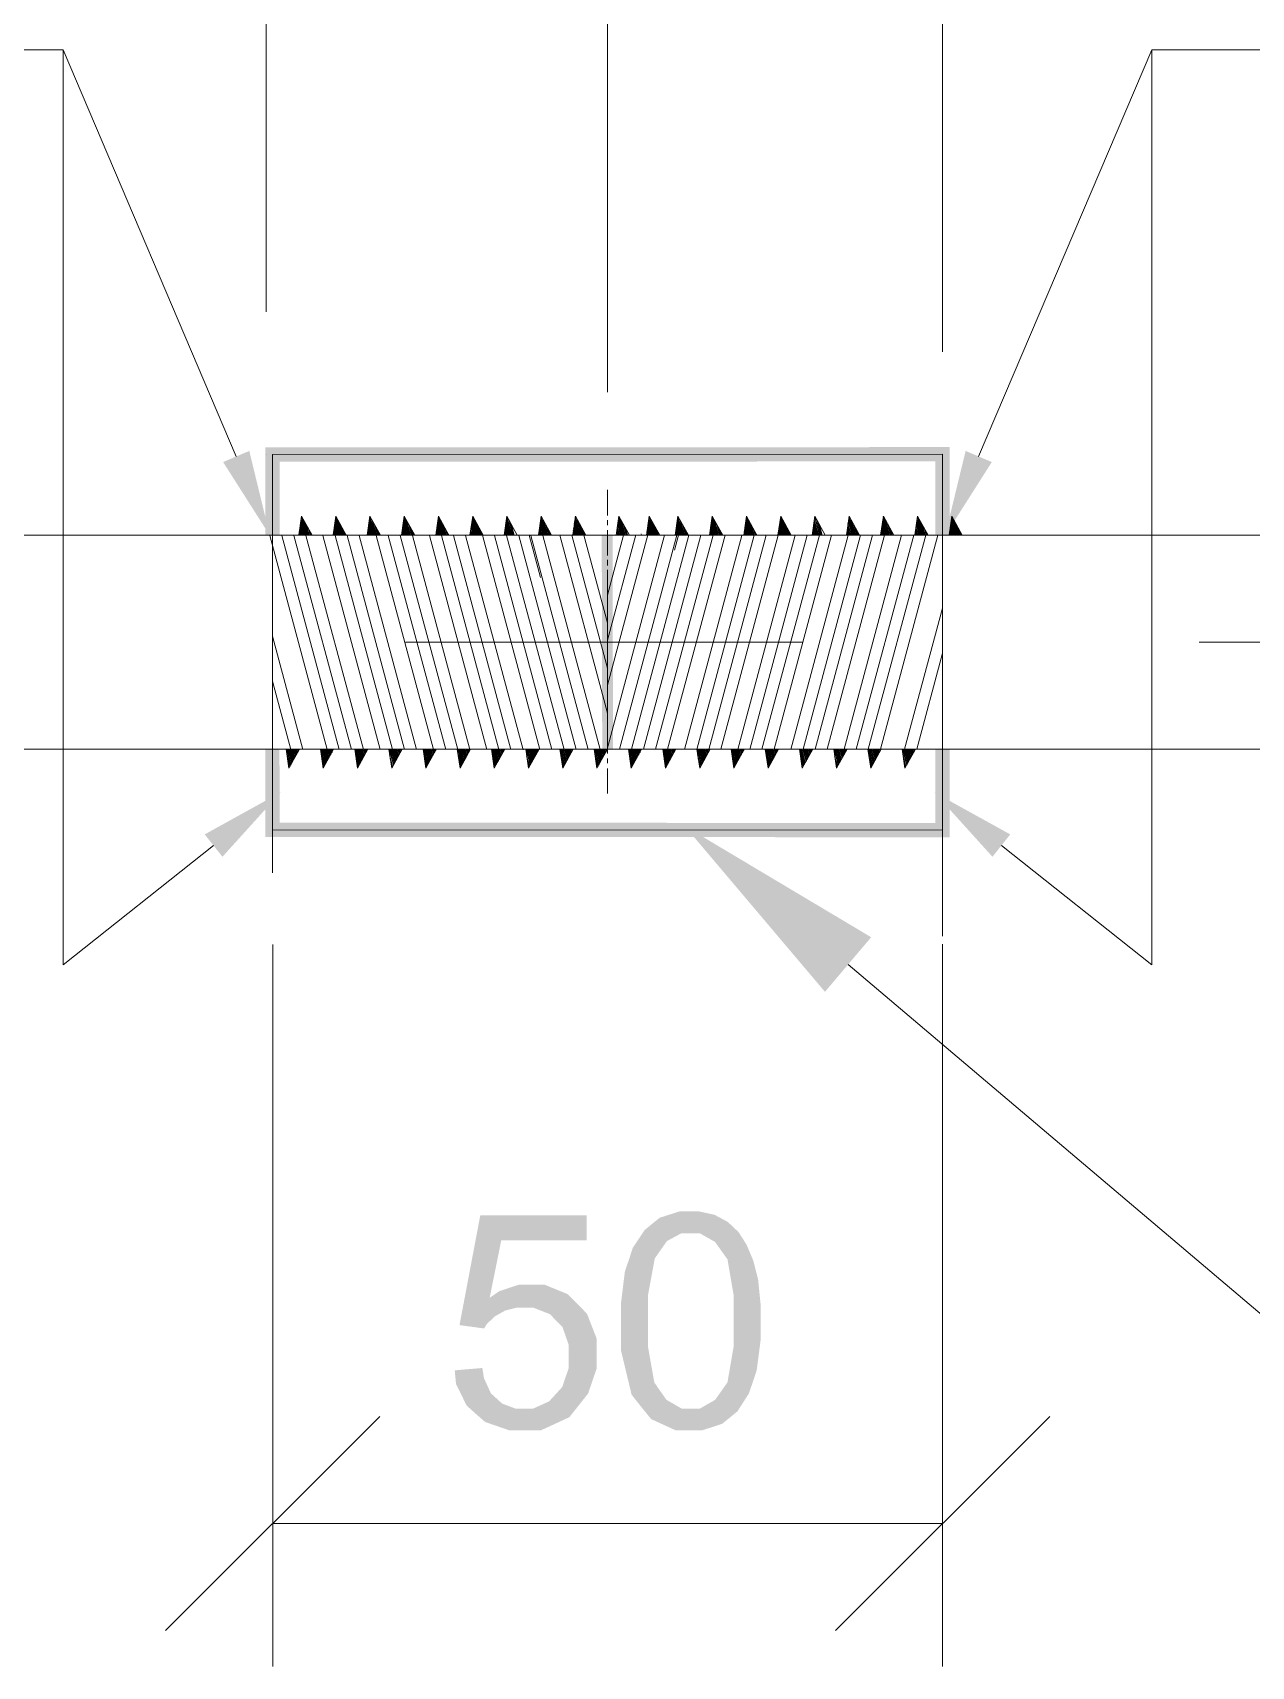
# Model space of a CAD drawing. Header units: millimetres. Extents: x 2 to 579, y 1 to 405.
# Drawn here: x 189.61 to 197.29, y 97.12 to 107.42 of the extents above; entities that cross this region are included whole.
import ezdxf

# ---------------------------------------------------------------- set-up
doc = ezdxf.new("R2010")
doc.units = ezdxf.units.MM
doc.linetypes.add('XKITLINE00', pattern=[0])
doc.layers.add('LinkedObject', color=7, linetype='Continuous', lineweight=0)

# ---------------------------------------------------------------- blocks, each defined once
blk = doc.blocks.new('*A4')
at = {"layer": 'LinkedObject'}
for color, points in [(4, [(195.39, 104.805), (191.171, 104.713), (191.081, 104.803)]), (4, [(191.081, 104.803), (191.171, 104.251), (191.081, 104.251)]), (4, [(191.171, 104.713), (191.171, 104.251), (191.081, 104.803)]), (4, [(195.3, 104.715), (191.171, 104.713), (195.39, 104.805)]), (4, [(195.39, 104.251), (195.3, 104.715), (195.39, 104.805)]), (6, [(190.814, 104.711), (190.979, 104.781), (191.108, 104.249)]), (4, [(195.3, 104.251), (195.3, 104.715), (195.39, 104.251)]), (6, [(195.491, 104.781), (195.656, 104.711), (195.362, 104.249)]), (4, [(193.267, 104.251), (193.27, 102.901), (193.199, 104.25)]), (4, [(193.199, 104.25), (193.27, 102.901), (193.202, 102.901)]), (4, [(191.079, 102.901), (191.17, 102.439), (191.081, 102.349)]), (4, [(191.169, 102.901), (191.17, 102.439), (191.079, 102.901)]), (4, [(195.39, 102.347), (195.3, 102.901), (195.39, 102.901)]), (4, [(195.3, 102.437), (195.3, 102.901), (195.39, 102.347)]), (6, [(190.81, 102.224), (190.698, 102.365), (191.177, 102.63)]), (6, [(195.772, 102.365), (195.66, 102.224), (195.293, 102.63)]), (4, [(191.17, 102.439), (195.3, 102.437), (191.081, 102.349)]), (4, [(191.081, 102.349), (195.3, 102.437), (195.39, 102.347)]), (1, [(194.896, 101.717), (194.605, 101.373), (193.721, 102.418)]), (7, [(192.566, 99.807), (192.303, 99.273), (192.434, 99.965)]), (7, [(193.103, 99.807), (192.434, 99.965), (193.103, 99.965)]), (7, [(192.566, 99.807), (192.434, 99.965), (193.103, 99.807)]), (7, [(193.565, 99.95), (193.701, 99.852), (193.516, 99.911)]), (7, [(193.687, 99.989), (193.701, 99.852), (193.565, 99.95)]), (7, [(193.76, 99.989), (193.701, 99.852), (193.687, 99.989)]), (7, [(193.701, 99.852), (193.76, 99.989), (193.758, 99.852)]), (7, [(193.76, 99.989), (193.816, 99.852), (193.758, 99.852)]), (7, [(193.91, 99.968), (193.76, 99.989), (193.814, 99.989)]), (7, [(193.951, 99.946), (193.76, 99.989), (193.91, 99.968)]), (7, [(193.913, 99.797), (193.76, 99.989), (193.951, 99.946)]), (7, [(193.816, 99.852), (193.76, 99.989), (193.913, 99.797)]), (7, [(193.468, 99.871), (193.576, 99.755), (193.394, 99.759)]), (7, [(193.61, 99.803), (193.468, 99.871), (193.516, 99.911)]), (7, [(193.576, 99.755), (193.468, 99.871), (193.61, 99.803)]), (7, [(193.516, 99.911), (193.701, 99.852), (193.61, 99.803)]), (7, [(193.951, 99.946), (193.952, 99.742), (193.913, 99.797)]), (7, [(193.992, 99.924), (193.952, 99.742), (193.951, 99.946)]), (7, [(194.059, 99.861), (193.952, 99.742), (193.992, 99.924)]), (7, [(194.086, 99.82), (193.952, 99.742), (194.059, 99.861)]), (7, [(192.493, 99.445), (192.303, 99.273), (192.566, 99.807)]), (7, [(193.394, 99.759), (193.576, 99.755), (193.37, 99.685)]), (7, [(193.37, 99.685), (193.576, 99.755), (193.533, 99.693)]), (7, [(194.086, 99.82), (193.991, 99.687), (193.952, 99.742)]), (7, [(194.112, 99.778), (193.991, 99.687), (194.086, 99.82)]), (7, [(194.154, 99.678), (193.991, 99.687), (194.112, 99.778)]), (7, [(193.533, 99.693), (193.321, 99.419), (193.37, 99.685)]), (7, [(193.491, 99.466), (193.321, 99.419), (193.533, 99.693)]), (7, [(193.37, 99.685), (193.321, 99.419), (193.345, 99.612)]), (7, [(194.169, 99.619), (194.029, 99.466), (193.991, 99.687)]), (7, [(194.169, 99.619), (193.991, 99.687), (194.154, 99.678)]), (7, [(194.184, 99.56), (194.029, 99.466), (194.169, 99.619)]), (7, [(194.2, 99.4), (194.029, 99.466), (194.184, 99.56)]), (7, [(192.303, 99.273), (192.493, 99.445), (192.591, 99.365)]), (7, [(192.681, 99.529), (192.493, 99.445), (192.554, 99.487)]), (7, [(192.663, 99.383), (192.493, 99.445), (192.681, 99.529)]), (7, [(192.591, 99.365), (192.493, 99.445), (192.663, 99.383)]), (7, [(192.663, 99.383), (192.681, 99.529), (192.703, 99.383)]), (7, [(192.703, 99.383), (192.681, 99.529), (192.768, 99.383)]), (7, [(192.748, 99.529), (192.768, 99.383), (192.681, 99.529)]), (7, [(192.985, 99.468), (192.748, 99.529), (192.836, 99.529)]), (7, [(192.873, 99.342), (192.748, 99.529), (192.985, 99.468)]), (7, [(192.768, 99.383), (192.748, 99.529), (192.873, 99.342)]), (7, [(192.873, 99.342), (192.985, 99.468), (192.912, 99.301)]), (7, [(192.912, 99.301), (192.985, 99.468), (192.952, 99.26)]), (7, [(193.045, 99.407), (192.952, 99.26), (192.985, 99.468)]), (7, [(193.321, 99.3), (193.491, 99.466), (193.491, 99.3)]), (7, [(193.321, 99.419), (193.491, 99.466), (193.321, 99.3)]), (7, [(194.2, 99.4), (194.029, 99.3), (194.029, 99.466)]), (7, [(192.559, 99.347), (192.303, 99.273), (192.591, 99.365)]), (7, [(192.527, 99.329), (192.303, 99.273), (192.559, 99.347)]), (7, [(192.476, 99.281), (192.303, 99.273), (192.527, 99.329)]), (7, [(192.952, 99.26), (193.045, 99.407), (192.991, 99.148)]), (7, [(192.991, 99.148), (193.045, 99.407), (193.167, 99.188)]), (7, [(193.167, 99.188), (193.045, 99.407), (193.106, 99.345)]), (7, [(194.2, 99.3), (194.029, 99.3), (194.2, 99.4)]), (7, [(192.303, 99.273), (192.476, 99.281), (192.458, 99.252)]), (7, [(193.491, 99.3), (193.321, 99.11), (193.321, 99.3)]), (7, [(193.491, 99.133), (193.321, 99.11), (193.491, 99.3)]), (7, [(194.2, 99.3), (194.029, 99.134), (194.029, 99.3)]), (7, [(194.2, 99.181), (194.029, 99.134), (194.2, 99.3)]), (7, [(192.991, 99.148), (193.167, 99.188), (192.991, 99.077)]), (7, [(192.991, 99.077), (193.167, 99.188), (192.991, 99.003)]), (7, [(193.167, 99.092), (192.991, 99.003), (193.167, 99.188)]), (7, [(193.491, 99.133), (193.454, 98.75), (193.321, 99.11)]), (7, [(193.53, 98.912), (193.454, 98.75), (193.491, 99.133)]), (7, [(193.991, 98.913), (194.2, 99.181), (194.151, 98.916)]), (7, [(194.029, 99.134), (194.2, 99.181), (193.991, 98.913)]), (7, [(194.151, 98.916), (194.2, 99.181), (194.175, 98.989)]), (7, [(192.95, 98.883), (193.167, 99.092), (193.06, 98.775)]), (7, [(192.991, 99.003), (193.167, 99.092), (192.95, 98.883)]), (7, [(193.06, 98.775), (193.167, 99.092), (193.113, 98.842)]), (7, [(193.113, 98.842), (193.167, 99.092), (193.167, 99)]), (7, [(193.321, 99.11), (193.454, 98.75), (193.387, 98.835)]), (7, [(192.457, 98.939), (192.273, 98.988), (192.447, 99.003)]), (7, [(192.273, 98.988), (192.406, 98.714), (192.281, 98.903)]), (7, [(192.457, 98.939), (192.406, 98.714), (192.273, 98.988)]), (7, [(192.501, 98.843), (192.406, 98.714), (192.457, 98.939)]), (7, [(192.281, 98.903), (192.406, 98.714), (192.348, 98.766)]), (7, [(192.406, 98.714), (192.501, 98.843), (192.464, 98.663)]), (7, [(192.536, 98.811), (192.464, 98.663), (192.501, 98.843)]), (7, [(192.909, 98.838), (193.06, 98.775), (192.868, 98.793)]), (7, [(192.95, 98.883), (193.06, 98.775), (192.909, 98.838)]), (7, [(193.454, 98.75), (193.53, 98.912), (193.568, 98.857)]), (7, [(193.607, 98.802), (193.454, 98.75), (193.568, 98.857)]), (7, [(193.952, 98.857), (194.054, 98.73), (193.913, 98.802)]), (7, [(194.151, 98.916), (193.952, 98.857), (193.991, 98.913)]), (7, [(194.126, 98.843), (193.952, 98.857), (194.151, 98.916)]), (7, [(194.054, 98.73), (193.952, 98.857), (194.126, 98.843)]), (7, [(192.571, 98.779), (192.464, 98.663), (192.536, 98.811)]), (7, [(192.571, 98.779), (192.706, 98.611), (192.464, 98.663)]), (7, [(192.656, 98.747), (192.706, 98.611), (192.571, 98.779)]), (7, [(192.706, 98.747), (192.706, 98.611), (192.656, 98.747)]), (7, [(192.706, 98.611), (193.06, 98.775), (192.818, 98.611)]), (7, [(192.767, 98.747), (193.06, 98.775), (192.706, 98.611)]), (7, [(192.767, 98.747), (192.706, 98.611), (192.706, 98.747)]), (7, [(192.868, 98.793), (193.06, 98.775), (192.767, 98.747)]), (7, [(192.818, 98.611), (193.06, 98.775), (192.995, 98.693)]), (7, [(193.607, 98.802), (193.76, 98.611), (193.454, 98.75)]), (7, [(193.454, 98.75), (193.76, 98.611), (193.51, 98.681)]), (7, [(193.703, 98.747), (193.76, 98.611), (193.607, 98.802)]), (7, [(193.76, 98.611), (193.703, 98.747), (193.76, 98.747)]), (7, [(193.76, 98.611), (193.817, 98.747), (193.834, 98.611)]), (7, [(193.817, 98.747), (193.76, 98.611), (193.76, 98.747)]), (7, [(194.005, 98.69), (193.817, 98.747), (193.913, 98.802)]), (7, [(193.957, 98.651), (193.817, 98.747), (194.005, 98.69)]), (7, [(193.834, 98.611), (193.817, 98.747), (193.957, 98.651)]), (7, [(193.913, 98.802), (194.054, 98.73), (194.005, 98.69)]), (7, [(192.464, 98.663), (192.706, 98.611), (192.614, 98.611)]), (7, [(193.51, 98.681), (193.76, 98.611), (193.663, 98.611)])]:
    blk.add_hatch(color=color, dxfattribs=at).paths.add_polyline_path(points, flags=17)
at = {"layer": 'LinkedObject', "color": 6, "linetype": 'XKITLINE00', "lineweight": 0}
for p, q in [((191.086, 105.658), (191.086, 114.337)), ((193.235, 105.151), (193.235, 114.337)), ((193.235, 105.435), (193.235, 114.337)), ((195.345, 105.405), (195.345, 114.337)), ((189.807, 107.309), (184.812, 107.309)), ((190.897, 104.746), (189.807, 107.309)), ((189.807, 101.544), (189.807, 107.309)), ((195.573, 104.746), (196.663, 107.309)), ((196.663, 107.309), (201.658, 107.309)), ((196.663, 101.544), (196.663, 107.309)), ((191.962, 103.576), (194.462, 103.576)), ((196.962, 103.576), (210.136, 103.576)), ((190.754, 102.295), (189.807, 101.544)), ((195.716, 102.295), (196.663, 101.544)), ((191.127, 101.671), (191.127, 97.123)), ((195.346, 101.673), (195.346, 97.123)), ((191.802, 98.698), (190.452, 97.348)), ((194.671, 97.348), (196.021, 98.698)), ((191.127, 98.023), (195.346, 98.023))]:
    blk.add_line(p, q, dxfattribs=at)
at = {"layer": 'LinkedObject', "color": 7, "linetype": 'XKITLINE00', "lineweight": 0}
for p, q in [((191.086, 104.758), (191.086, 104.758)), ((193.235, 104.535), (193.235, 104.535)), ((195.345, 104.505), (195.345, 104.505)), ((178.669, 104.251), (207.803, 104.251)), ((193.235, 104.251), (193.235, 104.251)), ((207.803, 102.901), (178.669, 102.901)), ((191.127, 102.571), (191.127, 102.571)), ((195.346, 102.573), (195.346, 102.573)), ((195.346, 98.023), (195.346, 98.023))]:
    blk.add_line(p, q, dxfattribs=at)
at = {"layer": 'LinkedObject', "color": 4, "linetype": 'XKITLINE00', "lineweight": 0}
for p, q in [((191.126, 104.758), (195.345, 104.76)), ((191.126, 104.251), (191.126, 104.758)), ((195.345, 104.251), (195.345, 104.76)), ((195.345, 104.76), (195.345, 101.723)), ((191.126, 104.61), (191.126, 102.122)), ((193.235, 103.873), (193.235, 102.901)), ((191.126, 102.901), (191.126, 102.394)), ((195.345, 102.901), (195.345, 102.392)), ((191.126, 102.394), (195.345, 102.392))]:
    blk.add_line(p, q, dxfattribs=at)
at = {"layer": 'LinkedObject', "color": 9, "linetype": 'XKITLINE00', "lineweight": 0}
for p, q in [((193.235, 104.375), (193.235, 104.535)), ((193.235, 104.313), (193.235, 104.344)), ((193.235, 104.125), (193.235, 104.281)), ((193.235, 104.123), (193.235, 104.251)), ((193.235, 104.063), (193.235, 104.094)), ((193.235, 104.06), (193.235, 104.092)), ((193.235, 103.875), (193.235, 104.031)), ((193.235, 103.873), (193.235, 104.029)), ((193.235, 103.813), (193.235, 103.844)), ((193.235, 103.81), (193.235, 103.842)), ((193.235, 103.625), (193.235, 103.781)), ((193.235, 103.623), (193.235, 103.779)), ((193.235, 103.563), (193.235, 103.594)), ((193.235, 103.56), (193.235, 103.592)), ((193.235, 103.375), (193.235, 103.531)), ((193.235, 103.373), (193.235, 103.529)), ((193.235, 103.313), (193.235, 103.344)), ((193.235, 103.31), (193.235, 103.342)), ((193.235, 103.125), (193.235, 103.281)), ((193.235, 103.123), (193.235, 103.279)), ((193.235, 103.063), (193.235, 103.094)), ((193.235, 103.06), (193.235, 103.092)), ((193.235, 102.875), (193.235, 103.031)), ((193.236, 102.901), (193.235, 103.029)), ((193.235, 102.813), (193.235, 102.844)), ((193.236, 102.622), (193.235, 102.781))]:
    blk.add_line(p, q, dxfattribs=at)
at = {"layer": 'LinkedObject', "color": 1, "linetype": 'XKITLINE00', "lineweight": 0}
for p, q in [((191.308, 104.369), (191.291, 104.251)), ((191.294, 104.273), (191.3, 104.251)), ((191.295, 104.28), (191.303, 104.251)), ((191.298, 104.294), (191.309, 104.251)), ((191.299, 104.302), (191.312, 104.251)), ((191.301, 104.316), (191.318, 104.251)), ((191.302, 104.323), (191.321, 104.251)), ((191.304, 104.338), (191.327, 104.251)), ((191.305, 104.345), (191.33, 104.251)), ((191.307, 104.36), (191.336, 104.251)), ((191.374, 104.251), (191.308, 104.369)), ((191.308, 104.367), (191.339, 104.251)), ((191.318, 104.351), (191.345, 104.251)), ((191.324, 104.34), (191.348, 104.251)), ((191.336, 104.319), (191.354, 104.251)), ((191.342, 104.309), (191.357, 104.251)), ((191.353, 104.288), (191.363, 104.251)), ((191.359, 104.278), (191.366, 104.251)), ((191.524, 104.369), (191.507, 104.251)), ((191.51, 104.273), (191.516, 104.251)), ((191.511, 104.28), (191.519, 104.251)), ((191.513, 104.295), (191.525, 104.251)), ((191.514, 104.302), (191.528, 104.251)), ((191.516, 104.316), (191.534, 104.251)), ((191.517, 104.324), (191.537, 104.251)), ((191.519, 104.338), (191.543, 104.251)), ((191.521, 104.345), (191.546, 104.251)), ((191.523, 104.36), (191.552, 104.251)), ((191.59, 104.251), (191.524, 104.369)), ((191.524, 104.367), (191.555, 104.251)), ((191.534, 104.35), (191.561, 104.251)), ((191.54, 104.34), (191.564, 104.251)), ((191.552, 104.319), (191.57, 104.251)), ((191.557, 104.309), (191.573, 104.251)), ((191.569, 104.288), (191.579, 104.251)), ((191.575, 104.278), (191.582, 104.251)), ((191.739, 104.369), (191.722, 104.251)), ((191.726, 104.273), (191.732, 104.251)), ((191.727, 104.281), (191.735, 104.251)), ((191.729, 104.295), (191.741, 104.251)), ((191.73, 104.302), (191.744, 104.251)), ((191.732, 104.317), (191.75, 104.251)), ((191.733, 104.324), (191.753, 104.251)), ((191.735, 104.338), (191.759, 104.251)), ((191.736, 104.346), (191.762, 104.251)), ((191.738, 104.36), (191.768, 104.251)), ((191.805, 104.251), (191.739, 104.369)), ((191.739, 104.367), (191.771, 104.251)), ((191.75, 104.35), (191.777, 104.251)), ((191.756, 104.339), (191.78, 104.251)), ((191.767, 104.319), (191.786, 104.251)), ((191.773, 104.308), (191.789, 104.251)), ((191.785, 104.288), (191.795, 104.251)), ((191.79, 104.277), (191.798, 104.251)), ((191.955, 104.369), (191.938, 104.251)), ((191.941, 104.274), (191.947, 104.251)), ((191.942, 104.281), (191.95, 104.251)), ((191.944, 104.295), (191.956, 104.251)), ((191.945, 104.303), (191.959, 104.251)), ((191.947, 104.317), (191.965, 104.251)), ((191.949, 104.324), (191.968, 104.251)), ((191.951, 104.339), (191.974, 104.251)), ((191.952, 104.346), (191.977, 104.251)), ((191.954, 104.361), (191.983, 104.251)), ((192.021, 104.251), (191.955, 104.369)), ((191.955, 104.368), (191.986, 104.251)), ((191.966, 104.349), (191.992, 104.251)), ((191.972, 104.339), (191.995, 104.251)), ((191.983, 104.318), (192.001, 104.251)), ((191.989, 104.308), (192.004, 104.251)), ((192, 104.287), (192.01, 104.251)), ((192.006, 104.277), (192.013, 104.251)), ((192.171, 104.369), (192.153, 104.251)), ((192.157, 104.274), (192.163, 104.251)), ((192.158, 104.281), (192.166, 104.251)), ((192.16, 104.296), (192.172, 104.251)), ((192.161, 104.303), (192.175, 104.251)), ((192.163, 104.317), (192.181, 104.251)), ((192.164, 104.325), (192.184, 104.251)), ((192.166, 104.339), (192.19, 104.251)), ((192.167, 104.346), (192.193, 104.251)), ((192.169, 104.361), (192.199, 104.251)), ((192.17, 104.368), (192.202, 104.251)), ((192.236, 104.251), (192.171, 104.369)), ((192.182, 104.349), (192.208, 104.251)), ((192.187, 104.338), (192.211, 104.251)), ((192.199, 104.318), (192.217, 104.251)), ((192.205, 104.307), (192.22, 104.251)), ((192.216, 104.287), (192.226, 104.251)), ((192.222, 104.276), (192.229, 104.251)), ((192.386, 104.369), (192.369, 104.251)), ((192.372, 104.274), (192.379, 104.251)), ((192.373, 104.281), (192.382, 104.251)), ((192.376, 104.296), (192.388, 104.251)), ((192.377, 104.303), (192.391, 104.251)), ((192.379, 104.318), (192.397, 104.251)), ((192.38, 104.325), (192.4, 104.251)), ((192.382, 104.339), (192.406, 104.251)), ((192.383, 104.347), (192.409, 104.251)), ((192.385, 104.361), (192.415, 104.251)), ((192.452, 104.251), (192.386, 104.369)), ((192.386, 104.368), (192.418, 104.251)), ((192.397, 104.348), (192.424, 104.251)), ((192.403, 104.338), (192.427, 104.251)), ((192.415, 104.317), (192.433, 104.251)), ((192.42, 104.307), (192.436, 104.251)), ((192.432, 104.286), (192.442, 104.251)), ((192.438, 104.276), (192.445, 104.251)), ((192.602, 104.369), (192.584, 104.251)), ((192.588, 104.275), (192.594, 104.251)), ((192.589, 104.282), (192.597, 104.251)), ((192.591, 104.296), (192.603, 104.251)), ((192.592, 104.303), (192.606, 104.251)), ((192.594, 104.318), (192.612, 104.251)), ((192.595, 104.325), (192.615, 104.251)), ((192.597, 104.34), (192.621, 104.251)), ((192.598, 104.347), (192.624, 104.251)), ((192.601, 104.361), (192.63, 104.251)), ((192.602, 104.369), (192.633, 104.251)), ((192.667, 104.251), (192.602, 104.369)), ((192.613, 104.348), (192.639, 104.251)), ((192.619, 104.338), (192.642, 104.251)), ((192.631, 104.317), (192.648, 104.251)), ((192.817, 104.369), (192.8, 104.251)), ((192.803, 104.272), (192.809, 104.251)), ((192.804, 104.279), (192.812, 104.251)), ((192.806, 104.294), (192.818, 104.251)), ((192.807, 104.301), (192.821, 104.251)), ((192.809, 104.315), (192.827, 104.251)), ((192.811, 104.323), (192.83, 104.251)), ((192.813, 104.337), (192.836, 104.251)), ((192.814, 104.344), (192.839, 104.251)), ((192.816, 104.359), (192.845, 104.251)), ((192.883, 104.251), (192.817, 104.369)), ((192.817, 104.366), (192.848, 104.251)), ((192.827, 104.351), (192.854, 104.251)), ((192.833, 104.341), (192.857, 104.251)), ((192.844, 104.32), (192.863, 104.251)), ((192.85, 104.31), (192.866, 104.251)), ((192.861, 104.289), (192.872, 104.251)), ((192.867, 104.279), (192.875, 104.251)), ((193.033, 104.369), (193.016, 104.251)), ((193.019, 104.272), (193.025, 104.251)), ((193.02, 104.28), (193.028, 104.251)), ((193.022, 104.294), (193.034, 104.251)), ((193.023, 104.301), (193.037, 104.251)), ((193.025, 104.316), (193.043, 104.251)), ((193.026, 104.323), (193.046, 104.251)), ((193.028, 104.338), (193.052, 104.251)), ((193.029, 104.345), (193.055, 104.251)), ((193.031, 104.359), (193.061, 104.251)), ((193.032, 104.366), (193.064, 104.251)), ((193.099, 104.251), (193.033, 104.369)), ((193.043, 104.351), (193.07, 104.251)), ((193.048, 104.341), (193.073, 104.251)), ((193.06, 104.32), (193.078, 104.251)), ((193.066, 104.31), (193.081, 104.251)), ((193.077, 104.289), (193.087, 104.251)), ((193.083, 104.278), (193.09, 104.251)), ((193.307, 104.369), (193.29, 104.251)), ((193.293, 104.273), (193.299, 104.251)), ((193.294, 104.28), (193.302, 104.251)), ((193.296, 104.294), (193.308, 104.251)), ((193.297, 104.302), (193.311, 104.251)), ((193.299, 104.278), (193.306, 104.251)), ((193.3, 104.316), (193.317, 104.251)), ((193.301, 104.323), (193.32, 104.251)), ((193.303, 104.338), (193.326, 104.251)), ((193.304, 104.345), (193.329, 104.251)), ((193.306, 104.36), (193.335, 104.251)), ((193.373, 104.251), (193.307, 104.369)), ((193.307, 104.367), (193.338, 104.251)), ((193.317, 104.35), (193.344, 104.251)), ((193.323, 104.34), (193.347, 104.251)), ((193.335, 104.319), (193.353, 104.251)), ((193.34, 104.309), (193.356, 104.251)), ((193.352, 104.288), (193.362, 104.251)), ((193.498, 104.369), (193.481, 104.251)), ((193.484, 104.273), (193.49, 104.251)), ((193.485, 104.28), (193.493, 104.251)), ((193.488, 104.295), (193.499, 104.251)), ((193.489, 104.302), (193.502, 104.251)), ((193.491, 104.316), (193.508, 104.251)), ((193.492, 104.324), (193.511, 104.251)), ((193.494, 104.338), (193.517, 104.251)), ((193.495, 104.345), (193.52, 104.251)), ((193.497, 104.36), (193.526, 104.251)), ((193.564, 104.251), (193.498, 104.369)), ((193.498, 104.367), (193.529, 104.251)), ((193.509, 104.35), (193.535, 104.251)), ((193.514, 104.34), (193.538, 104.251)), ((193.526, 104.319), (193.544, 104.251)), ((193.532, 104.309), (193.547, 104.251)), ((193.543, 104.288), (193.553, 104.251)), ((193.549, 104.278), (193.556, 104.251)), ((193.679, 104.369), (193.662, 104.251)), ((193.666, 104.273), (193.672, 104.251)), ((193.667, 104.281), (193.675, 104.251)), ((193.669, 104.295), (193.681, 104.251)), ((193.67, 104.302), (193.684, 104.251)), ((193.672, 104.317), (193.69, 104.251)), ((193.673, 104.324), (193.693, 104.251)), ((193.675, 104.338), (193.699, 104.251)), ((193.676, 104.346), (193.702, 104.251)), ((193.678, 104.36), (193.708, 104.251)), ((193.745, 104.251), (193.679, 104.369)), ((193.679, 104.367), (193.711, 104.251)), ((193.69, 104.35), (193.717, 104.251)), ((193.696, 104.339), (193.72, 104.251)), ((193.707, 104.319), (193.726, 104.251)), ((193.713, 104.308), (193.729, 104.251)), ((193.725, 104.287), (193.735, 104.251)), ((193.73, 104.277), (193.738, 104.251)), ((193.895, 104.369), (193.878, 104.251)), ((193.881, 104.274), (193.887, 104.251)), ((193.882, 104.281), (193.89, 104.251)), ((193.884, 104.295), (193.896, 104.251)), ((193.885, 104.303), (193.899, 104.251)), ((193.887, 104.317), (193.905, 104.251)), ((193.888, 104.324), (193.908, 104.251)), ((193.891, 104.339), (193.914, 104.251)), ((193.892, 104.346), (193.917, 104.251)), ((193.894, 104.36), (193.923, 104.251)), ((193.961, 104.251), (193.895, 104.369)), ((193.895, 104.368), (193.926, 104.251)), ((193.906, 104.349), (193.932, 104.251)), ((193.912, 104.339), (193.935, 104.251)), ((193.923, 104.318), (193.941, 104.251)), ((193.929, 104.308), (193.944, 104.251)), ((193.94, 104.287), (193.95, 104.251)), ((193.946, 104.277), (193.953, 104.251)), ((194.111, 104.369), (194.093, 104.251)), ((194.097, 104.274), (194.103, 104.251)), ((194.098, 104.281), (194.106, 104.251)), ((194.1, 104.296), (194.112, 104.251)), ((194.101, 104.303), (194.115, 104.251)), ((194.103, 104.317), (194.121, 104.251)), ((194.104, 104.325), (194.124, 104.251)), ((194.106, 104.339), (194.13, 104.251)), ((194.107, 104.346), (194.133, 104.251)), ((194.109, 104.361), (194.139, 104.251)), ((194.11, 104.368), (194.142, 104.251)), ((194.176, 104.251), (194.111, 104.369)), ((194.122, 104.349), (194.148, 104.251)), ((194.127, 104.338), (194.151, 104.251)), ((194.139, 104.318), (194.157, 104.251)), ((194.145, 104.307), (194.16, 104.251)), ((194.156, 104.287), (194.166, 104.251)), ((194.162, 104.276), (194.169, 104.251)), ((194.326, 104.369), (194.309, 104.251)), ((194.312, 104.274), (194.319, 104.251)), ((194.313, 104.281), (194.322, 104.251)), ((194.315, 104.296), (194.328, 104.251)), ((194.317, 104.303), (194.331, 104.251)), ((194.319, 104.318), (194.337, 104.251)), ((194.32, 104.325), (194.34, 104.251)), ((194.322, 104.339), (194.346, 104.251)), ((194.323, 104.347), (194.349, 104.251)), ((194.325, 104.361), (194.355, 104.251)), ((194.392, 104.251), (194.326, 104.369)), ((194.326, 104.368), (194.358, 104.251)), ((194.337, 104.348), (194.364, 104.251)), ((194.343, 104.338), (194.367, 104.251)), ((194.355, 104.317), (194.373, 104.251)), ((194.36, 104.307), (194.376, 104.251)), ((194.372, 104.286), (194.382, 104.251)), ((194.378, 104.276), (194.385, 104.251)), ((194.542, 104.369), (194.524, 104.251)), ((194.528, 104.274), (194.534, 104.251)), ((194.529, 104.282), (194.537, 104.251)), ((194.531, 104.296), (194.543, 104.251)), ((194.532, 104.303), (194.546, 104.251)), ((194.534, 104.318), (194.552, 104.251)), ((194.535, 104.325), (194.555, 104.251)), ((194.537, 104.34), (194.561, 104.251)), ((194.538, 104.347), (194.564, 104.251)), ((194.541, 104.361), (194.57, 104.251)), ((194.542, 104.369), (194.573, 104.251)), ((194.607, 104.251), (194.542, 104.369)), ((194.553, 104.348), (194.579, 104.251)), ((194.559, 104.338), (194.582, 104.251)), ((194.57, 104.317), (194.588, 104.251)), ((194.757, 104.369), (194.74, 104.251)), ((194.743, 104.272), (194.749, 104.251)), ((194.744, 104.279), (194.752, 104.251)), ((194.746, 104.294), (194.758, 104.251)), ((194.747, 104.301), (194.761, 104.251)), ((194.749, 104.316), (194.767, 104.251)), ((194.75, 104.323), (194.77, 104.251)), ((194.753, 104.337), (194.776, 104.251)), ((194.754, 104.344), (194.779, 104.251)), ((194.756, 104.359), (194.785, 104.251)), ((194.823, 104.251), (194.757, 104.369)), ((194.757, 104.366), (194.788, 104.251)), ((194.767, 104.351), (194.794, 104.251)), ((194.773, 104.341), (194.797, 104.251)), ((194.784, 104.32), (194.803, 104.251)), ((194.79, 104.31), (194.806, 104.251)), ((194.801, 104.289), (194.812, 104.251)), ((194.807, 104.279), (194.815, 104.251)), ((194.973, 104.369), (194.955, 104.251)), ((194.959, 104.272), (194.965, 104.251)), ((194.96, 104.28), (194.968, 104.251)), ((194.962, 104.294), (194.974, 104.251)), ((194.963, 104.301), (194.977, 104.251)), ((194.965, 104.316), (194.982, 104.251)), ((194.966, 104.323), (194.985, 104.251)), ((194.968, 104.338), (194.991, 104.251)), ((194.969, 104.345), (194.994, 104.251)), ((194.971, 104.359), (195, 104.251)), ((194.972, 104.367), (195.003, 104.251)), ((195.038, 104.251), (194.973, 104.369)), ((194.983, 104.351), (195.009, 104.251)), ((194.988, 104.341), (195.012, 104.251)), ((195, 104.32), (195.018, 104.251)), ((195.006, 104.31), (195.021, 104.251)), ((195.017, 104.289), (195.027, 104.251)), ((195.023, 104.278), (195.03, 104.251)), ((195.188, 104.369), (195.171, 104.251)), ((195.174, 104.273), (195.18, 104.251)), ((195.175, 104.28), (195.183, 104.251)), ((195.177, 104.294), (195.189, 104.251)), ((195.178, 104.302), (195.192, 104.251)), ((195.181, 104.316), (195.198, 104.251)), ((195.182, 104.323), (195.201, 104.251)), ((195.184, 104.338), (195.207, 104.251)), ((195.185, 104.345), (195.21, 104.251)), ((195.187, 104.36), (195.216, 104.251)), ((195.254, 104.251), (195.188, 104.369)), ((195.188, 104.367), (195.219, 104.251)), ((195.198, 104.351), (195.225, 104.251)), ((195.204, 104.34), (195.228, 104.251)), ((195.216, 104.319), (195.234, 104.251)), ((195.221, 104.309), (195.237, 104.251)), ((195.233, 104.288), (195.243, 104.251)), ((195.239, 104.278), (195.246, 104.251)), ((195.404, 104.369), (195.387, 104.251)), ((195.39, 104.273), (195.396, 104.251)), ((195.391, 104.28), (195.399, 104.251)), ((195.393, 104.295), (195.405, 104.251)), ((195.394, 104.302), (195.408, 104.251)), ((195.396, 104.316), (195.414, 104.251)), ((195.397, 104.324), (195.417, 104.251)), ((195.399, 104.338), (195.423, 104.251)), ((195.4, 104.345), (195.426, 104.251)), ((195.403, 104.36), (195.432, 104.251)), ((195.47, 104.251), (195.404, 104.369)), ((195.404, 104.367), (195.435, 104.251)), ((195.414, 104.35), (195.441, 104.251)), ((195.42, 104.34), (195.444, 104.251)), ((195.431, 104.319), (195.45, 104.251)), ((195.437, 104.309), (195.453, 104.251)), ((195.449, 104.288), (195.459, 104.251)), ((195.455, 104.278), (195.462, 104.251)), ((191.108, 104.249), (191.469, 102.899)), ((191.184, 104.249), (191.545, 102.899)), ((191.26, 104.249), (191.622, 102.899)), ((191.291, 104.251), (191.291, 104.251)), ((191.292, 104.258), (191.294, 104.251)), ((191.336, 104.249), (191.698, 102.899)), ((191.37, 104.257), (191.372, 104.251)), ((191.443, 104.249), (191.804, 102.899)), ((191.507, 104.251), (191.507, 104.251)), ((191.508, 104.258), (191.51, 104.251)), ((191.519, 104.249), (191.881, 102.899)), ((191.586, 104.257), (191.588, 104.251)), ((191.595, 104.249), (191.957, 102.899)), ((191.671, 104.248), (192.033, 102.899)), ((191.722, 104.252), (191.723, 104.251)), ((191.723, 104.259), (191.726, 104.251)), ((191.778, 104.249), (192.14, 102.899)), ((191.802, 104.256), (191.804, 104.251)), ((191.854, 104.249), (192.216, 102.899)), ((191.93, 104.248), (192.292, 102.899)), ((191.938, 104.252), (191.938, 104.251)), ((191.939, 104.259), (191.941, 104.251)), ((192.006, 104.248), (192.368, 102.899)), ((192.018, 104.256), (192.019, 104.251)), ((192.113, 104.249), (192.475, 102.899)), ((192.154, 104.252), (192.154, 104.251)), ((192.155, 104.259), (192.157, 104.251)), ((192.189, 104.248), (192.551, 102.899)), ((192.234, 104.256), (192.235, 104.251)), ((192.265, 104.248), (192.627, 102.899)), ((192.341, 104.248), (192.703, 102.898)), ((192.369, 104.252), (192.37, 104.251)), ((192.37, 104.26), (192.373, 104.251)), ((192.448, 104.25), (192.809, 102.9)), ((192.449, 104.255), (192.451, 104.251)), ((192.524, 104.249), (192.885, 102.9)), ((192.585, 104.253), (192.585, 104.251)), ((192.586, 104.26), (192.588, 104.251)), ((192.6, 104.249), (192.962, 102.9)), ((192.676, 104.249), (193.038, 102.899)), ((192.742, 104.251), (192.814, 103.983)), ((192.752, 104.249), (193.114, 102.899)), ((192.801, 104.258), (192.803, 104.251)), ((192.828, 104.249), (193.19, 102.899)), ((192.879, 104.258), (192.881, 104.251)), ((192.935, 104.25), (193.235, 103.128)), ((193.011, 104.25), (193.235, 103.412)), ((193.016, 104.251), (193.016, 104.251)), ((193.017, 104.258), (193.019, 104.251)), ((193.087, 104.25), (193.235, 103.697)), ((193.095, 104.258), (193.096, 104.251)), ((193.231, 104.251), (193.231, 104.251)), ((193.234, 104.251), (193.234, 104.251)), ((193.595, 104.25), (193.234, 102.901)), ((193.489, 104.252), (193.235, 103.306)), ((193.413, 104.252), (193.235, 103.589)), ((193.337, 104.251), (193.235, 103.873)), ((193.31, 104.257), (193.312, 104.251)), ((193.671, 104.25), (193.31, 102.901)), ((193.748, 104.251), (193.386, 102.901)), ((193.447, 104.251), (193.447, 104.251)), ((193.448, 104.258), (193.45, 104.251)), ((193.824, 104.251), (193.462, 102.901)), ((193.526, 104.257), (193.528, 104.251)), ((193.9, 104.251), (193.538, 102.901)), ((193.976, 104.251), (193.614, 102.902)), ((193.683, 104.251), (193.657, 104.156)), ((193.662, 104.252), (193.663, 104.251)), ((193.663, 104.259), (193.666, 104.251)), ((194.082, 104.249), (193.721, 102.9)), ((193.742, 104.256), (193.743, 104.251)), ((194.158, 104.25), (193.797, 102.9)), ((194.235, 104.25), (193.873, 102.9)), ((193.878, 104.252), (193.878, 104.251)), ((193.879, 104.259), (193.881, 104.251)), ((194.311, 104.25), (193.949, 102.901)), ((193.958, 104.256), (193.959, 104.251)), ((194.417, 104.25), (194.056, 102.9)), ((194.094, 104.252), (194.094, 104.251)), ((194.095, 104.259), (194.097, 104.251)), ((194.493, 104.25), (194.132, 102.9)), ((194.174, 104.256), (194.175, 104.251)), ((194.57, 104.25), (194.208, 102.901)), ((194.646, 104.25), (194.284, 102.901)), ((194.309, 104.252), (194.31, 104.251)), ((194.31, 104.26), (194.313, 104.251)), ((194.389, 104.255), (194.391, 104.251)), ((194.752, 104.25), (194.391, 102.9)), ((194.525, 104.253), (194.525, 104.251)), ((194.526, 104.26), (194.528, 104.251)), ((194.905, 104.25), (194.543, 102.901)), ((194.981, 104.251), (194.619, 102.901)), ((195.088, 104.25), (194.726, 102.901)), ((194.741, 104.258), (194.743, 104.251)), ((195.164, 104.25), (194.802, 102.901)), ((194.819, 104.258), (194.821, 104.251)), ((195.24, 104.251), (194.878, 102.901)), ((195.316, 104.251), (194.954, 102.901)), ((194.956, 104.251), (194.956, 104.251)), ((194.957, 104.258), (194.959, 104.251)), ((195.034, 104.258), (195.036, 104.251)), ((195.171, 104.251), (195.171, 104.251)), ((195.172, 104.258), (195.174, 104.251)), ((195.25, 104.257), (195.252, 104.251)), ((195.387, 104.251), (195.387, 104.251)), ((195.388, 104.258), (195.39, 104.251)), ((195.466, 104.257), (195.468, 104.251)), ((195.345, 103.791), (195.106, 102.901)), ((191.126, 103.614), (191.317, 102.899)), ((195.345, 103.507), (195.183, 102.901)), ((191.126, 103.33), (191.241, 102.899)), ((191.229, 102.783), (191.212, 102.901)), ((191.213, 102.901), (191.24, 102.802)), ((191.216, 102.901), (191.242, 102.806)), ((191.217, 102.863), (191.236, 102.795)), ((191.221, 102.839), (191.234, 102.791)), ((191.222, 102.901), (191.246, 102.813)), ((191.225, 102.901), (191.248, 102.817)), ((191.295, 102.901), (191.229, 102.783)), ((191.231, 102.901), (191.252, 102.824)), ((191.234, 102.901), (191.254, 102.828)), ((191.24, 102.901), (191.258, 102.835)), ((191.243, 102.901), (191.26, 102.838)), ((191.249, 102.901), (191.264, 102.846)), ((191.252, 102.901), (191.266, 102.849)), ((191.258, 102.901), (191.27, 102.857)), ((191.261, 102.901), (191.272, 102.86)), ((191.267, 102.901), (191.276, 102.867)), ((191.27, 102.901), (191.278, 102.871)), ((191.276, 102.901), (191.282, 102.878)), ((191.279, 102.901), (191.284, 102.882)), ((191.285, 102.901), (191.288, 102.889)), ((191.288, 102.901), (191.29, 102.893)), ((191.294, 102.901), (191.294, 102.9)), ((191.444, 102.783), (191.427, 102.901)), ((191.429, 102.901), (191.455, 102.802)), ((191.432, 102.901), (191.457, 102.806)), ((191.433, 102.865), (191.451, 102.795)), ((191.436, 102.84), (191.449, 102.791)), ((191.438, 102.901), (191.461, 102.813)), ((191.441, 102.901), (191.463, 102.817)), ((191.51, 102.901), (191.444, 102.783)), ((191.447, 102.901), (191.467, 102.824)), ((191.45, 102.901), (191.469, 102.828)), ((191.456, 102.901), (191.473, 102.835)), ((191.459, 102.901), (191.475, 102.839)), ((191.465, 102.901), (191.48, 102.846)), ((191.468, 102.901), (191.482, 102.849)), ((191.474, 102.901), (191.486, 102.857)), ((191.477, 102.901), (191.488, 102.86)), ((191.483, 102.901), (191.492, 102.868)), ((191.486, 102.901), (191.494, 102.871)), ((191.492, 102.901), (191.498, 102.879)), ((191.495, 102.901), (191.5, 102.882)), ((191.501, 102.901), (191.504, 102.889)), ((191.504, 102.901), (191.506, 102.893)), ((191.51, 102.901), (191.51, 102.9)), ((191.66, 102.783), (191.643, 102.901)), ((191.644, 102.901), (191.671, 102.802)), ((191.647, 102.901), (191.673, 102.806)), ((191.648, 102.866), (191.667, 102.795)), ((191.652, 102.841), (191.665, 102.792)), ((191.653, 102.901), (191.677, 102.813)), ((191.656, 102.901), (191.679, 102.817)), ((191.726, 102.901), (191.66, 102.783)), ((191.662, 102.901), (191.683, 102.824)), ((191.665, 102.901), (191.685, 102.828)), ((191.671, 102.901), (191.689, 102.835)), ((191.674, 102.901), (191.691, 102.839)), ((191.68, 102.901), (191.695, 102.846)), ((191.683, 102.901), (191.697, 102.85)), ((191.689, 102.901), (191.701, 102.857)), ((191.692, 102.901), (191.703, 102.861)), ((191.698, 102.901), (191.707, 102.868)), ((191.701, 102.901), (191.709, 102.871)), ((191.707, 102.901), (191.713, 102.879)), ((191.71, 102.901), (191.715, 102.882)), ((191.716, 102.901), (191.719, 102.89)), ((191.719, 102.901), (191.721, 102.893)), ((191.725, 102.901), (191.726, 102.9)), ((191.876, 102.783), (191.858, 102.901)), ((191.86, 102.901), (191.887, 102.803)), ((191.863, 102.901), (191.889, 102.806)), ((191.863, 102.867), (191.882, 102.795)), ((191.867, 102.842), (191.88, 102.792)), ((191.869, 102.901), (191.893, 102.813)), ((191.872, 102.901), (191.895, 102.817)), ((191.941, 102.901), (191.876, 102.783)), ((191.878, 102.901), (191.899, 102.824)), ((191.881, 102.901), (191.901, 102.828)), ((191.887, 102.901), (191.905, 102.835)), ((191.89, 102.901), (191.907, 102.839)), ((191.896, 102.901), (191.911, 102.846)), ((191.899, 102.901), (191.913, 102.85)), ((191.905, 102.901), (191.917, 102.857)), ((191.908, 102.901), (191.919, 102.861)), ((191.914, 102.901), (191.923, 102.868)), ((191.917, 102.901), (191.925, 102.872)), ((191.923, 102.901), (191.929, 102.879)), ((191.926, 102.901), (191.931, 102.882)), ((191.932, 102.901), (191.935, 102.89)), ((191.935, 102.901), (191.937, 102.893)), ((191.941, 102.901), (191.941, 102.901)), ((192.091, 102.783), (192.074, 102.901)), ((192.076, 102.901), (192.102, 102.803)), ((192.079, 102.901), (192.104, 102.806)), ((192.079, 102.868), (192.098, 102.795)), ((192.082, 102.843), (192.096, 102.792)), ((192.085, 102.901), (192.108, 102.814)), ((192.088, 102.901), (192.11, 102.817)), ((192.157, 102.901), (192.091, 102.783)), ((192.094, 102.901), (192.114, 102.825)), ((192.097, 102.901), (192.116, 102.828)), ((192.103, 102.901), (192.12, 102.835)), ((192.106, 102.901), (192.122, 102.839)), ((192.112, 102.901), (192.126, 102.846)), ((192.115, 102.901), (192.128, 102.85)), ((192.121, 102.901), (192.133, 102.857)), ((192.124, 102.901), (192.135, 102.861)), ((192.13, 102.901), (192.139, 102.868)), ((192.133, 102.901), (192.141, 102.872)), ((192.139, 102.901), (192.145, 102.879)), ((192.142, 102.901), (192.147, 102.883)), ((192.148, 102.901), (192.151, 102.89)), ((192.151, 102.901), (192.153, 102.893)), ((192.157, 102.901), (192.157, 102.901)), ((192.307, 102.783), (192.289, 102.901)), ((192.292, 102.901), (192.318, 102.803)), ((192.294, 102.869), (192.314, 102.796)), ((192.295, 102.901), (192.32, 102.807)), ((192.298, 102.844), (192.312, 102.792)), ((192.3, 102.901), (192.324, 102.814)), ((192.303, 102.901), (192.326, 102.817)), ((192.372, 102.901), (192.307, 102.783)), ((192.309, 102.901), (192.33, 102.825)), ((192.312, 102.901), (192.332, 102.828)), ((192.318, 102.901), (192.336, 102.836)), ((192.321, 102.901), (192.338, 102.839)), ((192.327, 102.901), (192.342, 102.846)), ((192.33, 102.901), (192.344, 102.85)), ((192.336, 102.901), (192.348, 102.857)), ((192.339, 102.901), (192.35, 102.861)), ((192.345, 102.901), (192.354, 102.868)), ((192.348, 102.901), (192.356, 102.872)), ((192.354, 102.901), (192.36, 102.879)), ((192.357, 102.901), (192.362, 102.883)), ((192.363, 102.901), (192.366, 102.89)), ((192.366, 102.901), (192.368, 102.894)), ((192.372, 102.901), (192.372, 102.901)), ((192.522, 102.783), (192.505, 102.901)), ((192.507, 102.901), (192.533, 102.803)), ((192.51, 102.901), (192.535, 102.807)), ((192.51, 102.87), (192.529, 102.796)), ((192.513, 102.845), (192.527, 102.792)), ((192.516, 102.901), (192.539, 102.814)), ((192.519, 102.901), (192.542, 102.818)), ((192.588, 102.901), (192.522, 102.783)), ((192.525, 102.901), (192.546, 102.825)), ((192.528, 102.901), (192.548, 102.828)), ((192.534, 102.901), (192.552, 102.836)), ((192.537, 102.901), (192.554, 102.839)), ((192.543, 102.901), (192.558, 102.847)), ((192.546, 102.901), (192.56, 102.85)), ((192.552, 102.901), (192.564, 102.858)), ((192.555, 102.901), (192.566, 102.861)), ((192.561, 102.901), (192.57, 102.868)), ((192.564, 102.901), (192.572, 102.872)), ((192.57, 102.901), (192.576, 102.879)), ((192.573, 102.901), (192.578, 102.883)), ((192.579, 102.901), (192.582, 102.89)), ((192.582, 102.901), (192.584, 102.894)), ((192.738, 102.783), (192.721, 102.901)), ((192.722, 102.901), (192.748, 102.802)), ((192.725, 102.901), (192.75, 102.805)), ((192.726, 102.861), (192.744, 102.795)), ((192.73, 102.837), (192.742, 102.791)), ((192.731, 102.901), (192.754, 102.813)), ((192.734, 102.901), (192.756, 102.816)), ((192.804, 102.901), (192.738, 102.783)), ((192.74, 102.901), (192.76, 102.824)), ((192.743, 102.901), (192.762, 102.827)), ((192.749, 102.901), (192.767, 102.834)), ((192.752, 102.901), (192.769, 102.838)), ((192.758, 102.901), (192.773, 102.845)), ((192.761, 102.901), (192.775, 102.849)), ((192.767, 102.901), (192.779, 102.856)), ((192.77, 102.901), (192.781, 102.86)), ((192.776, 102.901), (192.785, 102.867)), ((192.779, 102.901), (192.787, 102.871)), ((192.785, 102.901), (192.791, 102.878)), ((192.788, 102.901), (192.793, 102.882)), ((192.794, 102.901), (192.797, 102.889)), ((192.797, 102.901), (192.799, 102.893)), ((192.803, 102.901), (192.803, 102.9)), ((192.953, 102.783), (192.936, 102.901)), ((192.937, 102.901), (192.964, 102.802)), ((192.94, 102.901), (192.966, 102.806)), ((192.942, 102.862), (192.96, 102.795)), ((192.945, 102.838), (192.958, 102.791)), ((192.946, 102.901), (192.97, 102.813)), ((192.949, 102.901), (192.972, 102.816)), ((193.019, 102.901), (192.953, 102.783)), ((192.955, 102.901), (192.976, 102.824)), ((192.958, 102.901), (192.978, 102.827)), ((192.964, 102.901), (192.982, 102.835)), ((192.967, 102.901), (192.984, 102.838)), ((192.973, 102.901), (192.988, 102.846)), ((192.976, 102.901), (192.99, 102.849)), ((192.982, 102.901), (192.994, 102.856)), ((192.985, 102.901), (192.996, 102.86)), ((192.991, 102.901), (193, 102.867)), ((192.994, 102.901), (193.002, 102.871)), ((193, 102.901), (193.006, 102.878)), ((193.003, 102.901), (193.008, 102.882)), ((193.009, 102.901), (193.012, 102.889)), ((193.012, 102.901), (193.015, 102.893)), ((193.018, 102.901), (193.019, 102.9)), ((193.169, 102.783), (193.152, 102.901)), ((193.153, 102.901), (193.18, 102.802)), ((193.156, 102.901), (193.182, 102.806)), ((193.157, 102.863), (193.176, 102.795)), ((193.161, 102.839), (193.174, 102.791)), ((193.162, 102.901), (193.186, 102.813)), ((193.165, 102.901), (193.188, 102.817)), ((193.235, 102.901), (193.169, 102.783)), ((193.171, 102.901), (193.192, 102.824)), ((193.174, 102.901), (193.194, 102.828)), ((193.18, 102.901), (193.198, 102.835)), ((193.183, 102.901), (193.2, 102.838)), ((193.189, 102.901), (193.204, 102.846)), ((193.192, 102.901), (193.206, 102.849)), ((193.198, 102.901), (193.21, 102.857)), ((193.201, 102.901), (193.212, 102.86)), ((193.207, 102.901), (193.216, 102.867)), ((193.21, 102.901), (193.218, 102.871)), ((193.216, 102.901), (193.222, 102.878)), ((193.219, 102.901), (193.224, 102.882)), ((193.225, 102.901), (193.228, 102.889)), ((193.228, 102.901), (193.23, 102.893)), ((193.234, 102.901), (193.234, 102.9)), ((193.384, 102.783), (193.367, 102.901)), ((193.369, 102.901), (193.395, 102.802)), ((193.372, 102.901), (193.397, 102.806)), ((193.373, 102.864), (193.391, 102.795)), ((193.376, 102.84), (193.389, 102.791)), ((193.378, 102.901), (193.401, 102.813)), ((193.381, 102.901), (193.403, 102.817)), ((193.45, 102.901), (193.384, 102.783)), ((193.387, 102.901), (193.407, 102.824)), ((193.39, 102.901), (193.409, 102.828)), ((193.396, 102.901), (193.413, 102.835)), ((193.399, 102.901), (193.415, 102.839)), ((193.405, 102.901), (193.419, 102.846)), ((193.408, 102.901), (193.422, 102.849)), ((193.414, 102.901), (193.426, 102.857)), ((193.417, 102.901), (193.428, 102.86)), ((193.423, 102.901), (193.432, 102.868)), ((193.426, 102.901), (193.434, 102.871)), ((193.432, 102.901), (193.438, 102.878)), ((193.435, 102.901), (193.44, 102.882)), ((193.441, 102.901), (193.444, 102.889)), ((193.444, 102.901), (193.446, 102.893)), ((193.45, 102.901), (193.45, 102.9)), ((193.6, 102.783), (193.583, 102.901)), ((193.584, 102.901), (193.611, 102.802)), ((193.587, 102.901), (193.613, 102.806)), ((193.588, 102.866), (193.607, 102.795)), ((193.592, 102.841), (193.605, 102.792)), ((193.593, 102.901), (193.617, 102.813)), ((193.596, 102.901), (193.619, 102.817)), ((193.666, 102.901), (193.6, 102.783)), ((193.602, 102.901), (193.623, 102.824)), ((193.605, 102.901), (193.625, 102.828)), ((193.611, 102.901), (193.629, 102.835)), ((193.614, 102.901), (193.631, 102.839)), ((193.62, 102.901), (193.635, 102.846)), ((193.623, 102.901), (193.637, 102.85)), ((193.629, 102.901), (193.641, 102.857)), ((193.632, 102.901), (193.643, 102.86)), ((193.638, 102.901), (193.647, 102.868)), ((193.641, 102.901), (193.649, 102.871)), ((193.647, 102.901), (193.653, 102.879)), ((193.65, 102.901), (193.655, 102.882)), ((193.656, 102.901), (193.659, 102.89)), ((193.659, 102.901), (193.661, 102.893)), ((193.665, 102.901), (193.665, 102.9)), ((193.816, 102.783), (193.798, 102.901)), ((193.8, 102.901), (193.826, 102.803)), ((193.803, 102.901), (193.829, 102.806)), ((193.803, 102.867), (193.822, 102.795)), ((193.807, 102.842), (193.82, 102.792)), ((193.809, 102.901), (193.833, 102.813)), ((193.812, 102.901), (193.835, 102.817)), ((193.881, 102.901), (193.816, 102.783)), ((193.818, 102.901), (193.839, 102.824)), ((193.821, 102.901), (193.841, 102.828)), ((193.827, 102.901), (193.845, 102.835)), ((193.83, 102.901), (193.847, 102.839)), ((193.836, 102.901), (193.851, 102.846)), ((193.839, 102.901), (193.853, 102.85)), ((193.845, 102.901), (193.857, 102.857)), ((193.848, 102.901), (193.859, 102.861)), ((193.854, 102.901), (193.863, 102.868)), ((193.857, 102.901), (193.865, 102.872)), ((193.863, 102.901), (193.869, 102.879)), ((193.866, 102.901), (193.871, 102.882)), ((193.872, 102.901), (193.875, 102.89)), ((193.875, 102.901), (193.877, 102.893)), ((193.881, 102.901), (193.881, 102.901)), ((194.031, 102.783), (194.014, 102.901)), ((194.016, 102.901), (194.042, 102.803)), ((194.019, 102.901), (194.044, 102.806)), ((194.019, 102.868), (194.038, 102.795)), ((194.022, 102.843), (194.036, 102.792)), ((194.025, 102.901), (194.048, 102.814)), ((194.028, 102.901), (194.05, 102.817)), ((194.097, 102.901), (194.031, 102.783)), ((194.034, 102.901), (194.054, 102.824)), ((194.037, 102.901), (194.056, 102.828)), ((194.043, 102.901), (194.06, 102.835)), ((194.046, 102.901), (194.062, 102.839)), ((194.052, 102.901), (194.066, 102.846)), ((194.055, 102.901), (194.068, 102.85)), ((194.061, 102.901), (194.072, 102.857)), ((194.064, 102.901), (194.074, 102.861)), ((194.07, 102.901), (194.079, 102.868)), ((194.073, 102.901), (194.081, 102.872)), ((194.079, 102.901), (194.085, 102.879)), ((194.082, 102.901), (194.087, 102.883)), ((194.088, 102.901), (194.091, 102.89)), ((194.091, 102.901), (194.093, 102.893)), ((194.097, 102.901), (194.097, 102.901)), ((194.247, 102.783), (194.229, 102.901)), ((194.231, 102.901), (194.258, 102.803)), ((194.234, 102.901), (194.26, 102.806)), ((194.234, 102.869), (194.254, 102.796)), ((194.238, 102.844), (194.252, 102.792)), ((194.24, 102.901), (194.264, 102.814)), ((194.243, 102.901), (194.266, 102.817)), ((194.312, 102.901), (194.247, 102.783)), ((194.249, 102.901), (194.27, 102.825)), ((194.252, 102.901), (194.272, 102.828)), ((194.258, 102.901), (194.276, 102.836)), ((194.261, 102.901), (194.278, 102.839)), ((194.267, 102.901), (194.282, 102.846)), ((194.27, 102.901), (194.284, 102.85)), ((194.276, 102.901), (194.288, 102.857)), ((194.279, 102.901), (194.29, 102.861)), ((194.285, 102.901), (194.294, 102.868)), ((194.288, 102.901), (194.296, 102.872)), ((194.294, 102.901), (194.3, 102.879)), ((194.297, 102.901), (194.302, 102.883)), ((194.303, 102.901), (194.306, 102.89)), ((194.306, 102.901), (194.308, 102.894)), ((194.312, 102.901), (194.312, 102.901)), ((194.462, 102.783), (194.445, 102.901)), ((194.447, 102.901), (194.473, 102.803)), ((194.45, 102.901), (194.475, 102.807)), ((194.45, 102.87), (194.469, 102.796)), ((194.453, 102.845), (194.467, 102.792)), ((194.456, 102.901), (194.479, 102.814)), ((194.459, 102.901), (194.481, 102.818)), ((194.528, 102.901), (194.462, 102.783)), ((194.465, 102.901), (194.486, 102.825)), ((194.468, 102.901), (194.488, 102.828)), ((194.474, 102.901), (194.492, 102.836)), ((194.477, 102.901), (194.494, 102.839)), ((194.483, 102.901), (194.498, 102.847)), ((194.486, 102.901), (194.5, 102.85)), ((194.492, 102.901), (194.504, 102.857)), ((194.495, 102.901), (194.506, 102.861)), ((194.501, 102.901), (194.51, 102.868)), ((194.504, 102.901), (194.512, 102.872)), ((194.51, 102.901), (194.516, 102.879)), ((194.513, 102.901), (194.518, 102.883)), ((194.519, 102.901), (194.522, 102.89)), ((194.522, 102.901), (194.524, 102.894)), ((194.678, 102.783), (194.661, 102.901)), ((194.662, 102.901), (194.688, 102.802)), ((194.665, 102.901), (194.69, 102.805)), ((194.666, 102.861), (194.684, 102.795)), ((194.67, 102.837), (194.682, 102.791)), ((194.671, 102.901), (194.694, 102.813)), ((194.674, 102.901), (194.696, 102.816)), ((194.744, 102.901), (194.678, 102.783)), ((194.68, 102.901), (194.7, 102.824)), ((194.683, 102.901), (194.702, 102.827)), ((194.689, 102.901), (194.706, 102.834)), ((194.692, 102.901), (194.708, 102.838)), ((194.698, 102.901), (194.713, 102.845)), ((194.701, 102.901), (194.715, 102.849)), ((194.707, 102.901), (194.719, 102.856)), ((194.71, 102.901), (194.721, 102.86)), ((194.716, 102.901), (194.725, 102.867)), ((194.719, 102.901), (194.727, 102.871)), ((194.725, 102.901), (194.731, 102.878)), ((194.728, 102.901), (194.733, 102.882)), ((194.734, 102.901), (194.737, 102.889)), ((194.737, 102.901), (194.739, 102.893)), ((194.743, 102.901), (194.743, 102.9)), ((194.893, 102.783), (194.876, 102.901)), ((194.877, 102.901), (194.904, 102.802)), ((194.88, 102.901), (194.906, 102.806)), ((194.882, 102.862), (194.9, 102.795)), ((194.885, 102.838), (194.898, 102.791)), ((194.886, 102.901), (194.91, 102.813)), ((194.889, 102.901), (194.912, 102.816)), ((194.959, 102.901), (194.893, 102.783)), ((194.895, 102.901), (194.916, 102.824)), ((194.898, 102.901), (194.918, 102.827)), ((194.904, 102.901), (194.922, 102.835)), ((194.907, 102.901), (194.924, 102.838)), ((194.913, 102.901), (194.928, 102.846)), ((194.916, 102.901), (194.93, 102.849)), ((194.922, 102.901), (194.934, 102.856)), ((194.925, 102.901), (194.936, 102.86)), ((194.931, 102.901), (194.94, 102.867)), ((194.934, 102.901), (194.942, 102.871)), ((194.94, 102.901), (194.946, 102.878)), ((194.943, 102.901), (194.948, 102.882)), ((194.949, 102.901), (194.952, 102.889)), ((194.952, 102.901), (194.954, 102.893)), ((194.958, 102.901), (194.959, 102.9)), ((195.109, 102.783), (195.092, 102.901)), ((195.093, 102.901), (195.12, 102.802)), ((195.096, 102.901), (195.122, 102.806)), ((195.097, 102.863), (195.115, 102.795)), ((195.101, 102.839), (195.113, 102.791)), ((195.102, 102.901), (195.126, 102.813)), ((195.105, 102.901), (195.128, 102.817)), ((195.175, 102.901), (195.109, 102.783)), ((195.111, 102.901), (195.132, 102.824)), ((195.114, 102.901), (195.134, 102.828)), ((195.12, 102.901), (195.138, 102.835)), ((195.123, 102.901), (195.14, 102.838)), ((195.129, 102.901), (195.144, 102.846)), ((195.132, 102.901), (195.146, 102.849)), ((195.138, 102.901), (195.15, 102.857)), ((195.141, 102.901), (195.152, 102.86)), ((195.147, 102.901), (195.156, 102.867)), ((195.15, 102.901), (195.158, 102.871)), ((195.156, 102.901), (195.162, 102.878)), ((195.159, 102.901), (195.164, 102.882)), ((195.165, 102.901), (195.168, 102.889)), ((195.168, 102.901), (195.17, 102.893)), ((195.174, 102.901), (195.174, 102.9)), ((191.228, 102.79), (191.23, 102.784)), ((191.443, 102.791), (191.445, 102.784)), ((191.659, 102.792), (191.661, 102.784)), ((191.874, 102.793), (191.876, 102.784)), ((192.089, 102.794), (192.092, 102.785)), ((192.305, 102.795), (192.308, 102.785)), ((192.52, 102.796), (192.523, 102.785)), ((192.737, 102.788), (192.738, 102.784)), ((192.952, 102.789), (192.954, 102.784)), ((193.168, 102.79), (193.169, 102.784)), ((193.383, 102.791), (193.385, 102.784)), ((193.599, 102.792), (193.601, 102.784)), ((193.814, 102.793), (193.816, 102.784)), ((194.029, 102.794), (194.032, 102.785)), ((194.245, 102.795), (194.248, 102.785)), ((194.46, 102.796), (194.463, 102.785)), ((194.677, 102.788), (194.678, 102.784)), ((194.892, 102.789), (194.894, 102.784)), ((195.108, 102.79), (195.109, 102.784)), ((194.751, 101.545), (199.856, 97.22))]:
    blk.add_line(p, q, dxfattribs=at)
at = {"layer": 'LinkedObject', "color": 15, "linetype": 'XKITLINE00', "lineweight": 0}
blk.add_line((194.829, 104.25), (194.467, 102.901), dxfattribs=at)

msp = doc.modelspace()

# ---------------------------------------------------------------- block references
at = {"lineweight": 0}
msp.add_blockref('*A4', (0, 0), dxfattribs=at)

doc.saveas('drawing.dxf')
